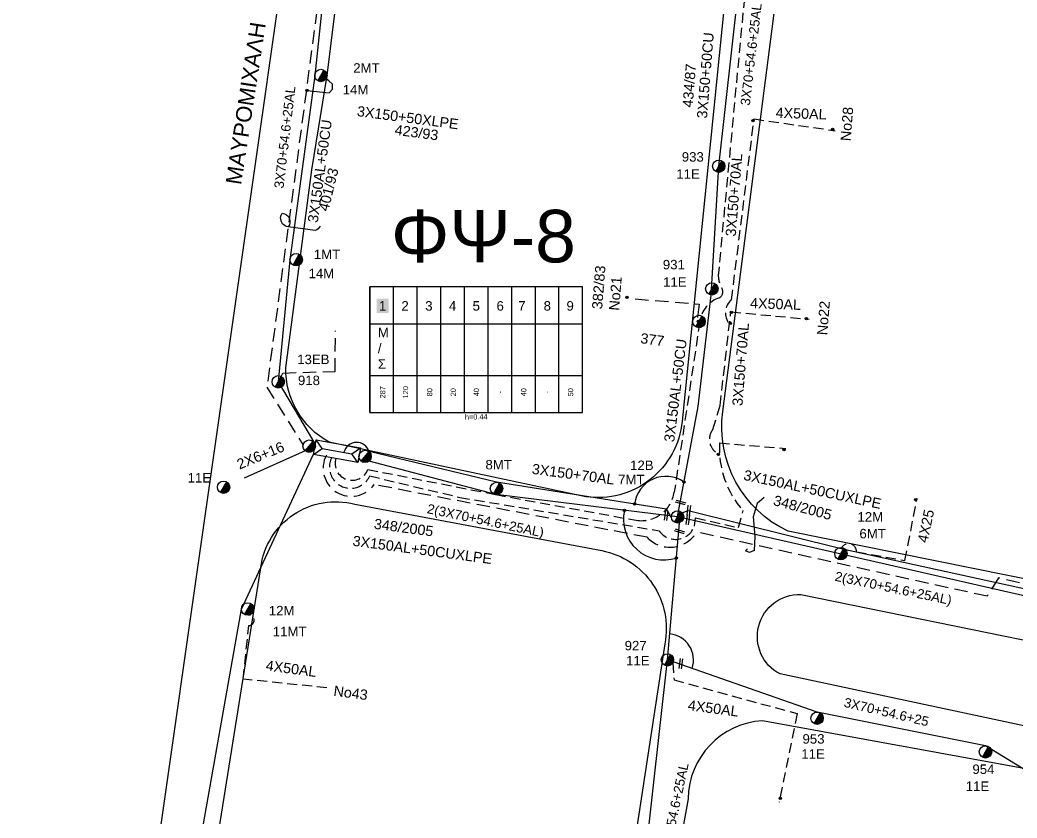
# Model space of a CAD drawing. Header units: millimetres. Extents: x 7453 to 9570, y 777 to 1872.
# Drawn here: x 8686.4 to 8876.3, y 904.5 to 1056.4 of the extents above; entities that cross this region are included whole.
import ezdxf
from ezdxf.enums import TextEntityAlignment as Align

# ---------------------------------------------------------------- set-up
doc = ezdxf.new("R2010")
doc.units = ezdxf.units.MM
doc.linetypes.add('DASHED', pattern=[19.05, 12.7, -6.35])
for name, color, linetype in [('Άγνωστα', 7, 'Continuous'), ('Ασφαλειοκιβώτια Χ.Τ 9 αναχωρήσεων', 7, 'Continuous'), ('Γέφυρες Εναέριου Δικτύου', 7, 'Continuous'), ('Επιγραφές - Σχήματα', 7, 'Continuous'), ('Καλώδια ΧΤ   2x6AL', 7, 'DASHED'), ('Καλώδια ΧΤ   3x150+50AL XLPE', 7, 'DASHED'), ('Καλώδια ΧΤ   3x150+50CU', 7, 'DASHED'), ('Καλώδια ΧΤ   3x150+70AL', 7, 'DASHED'), ('Καλώδια ΧΤ   3x150AL+50CU', 7, 'DASHED'), ('Μηχανική τομή', 7, 'Continuous'), ('Στύλος ΦΜ', 7, 'Continuous'), ('Στύλος ΦΜ @ 1', 7, 'Continuous'), ('Συνδέσεις', 7, 'Continuous'), ('Συνεστραμμένα ΧΤ   3x70+54.6+25 AL', 7, 'SYN_LINE'), ('Υποσταθμός εναέριος 2 στύλων', 7, 'Continuous'), ('Υποσταθμός πόλεως', 7, 'Continuous'), ('Υπόβαθρο ΔΕΗ', 7, 'Continuous'), ('Υπόγεια καλώδια Δικτύου ΧΤ και Παρ. ΧΤ - 3X150+70 AL', 7, 'DASHED'), ('Υπόγεια καλώδια Παροχών ΧΤ   4x25', 7, 'DASHED'), ('Υπόγεια καλώδια Παροχών ΧΤ   4x50AL', 7, 'DASHED')]:
    doc.layers.add(name, color=color, linetype=linetype)
doc.styles.get("Standard").update_dxf_attribs({"font": 'ARIAL.TTF'})
doc.linetypes.add('SYN_LINE', pattern='A,0.5,-0.0001,["/\\/\\/\\/",Standard,S=0.1,R=0,X=0,Y=-0.05],-0.25', length=0.7501)

# ---------------------------------------------------------------- blocks, each defined once
blk = doc.blocks.new('ΥΠΑΡΧΩΝ ΤΣΙΜΕΝΤΕΝΙΟΣ ΣΤΥΛΟΣ')
at = {"layer": 'Στύλος ΦΜ'}
blk.add_hatch(color=7, dxfattribs=at).paths.add_polyline_path([(-1.29, -2.28, 0.574793), (2.62, 0, 0.268822), (1.3, 2.27)])
at = {"layer": 'Στύλος ΦΜ', "color": 7}
blk.add_line((-1.29, -2.28), (1.3, 2.27), dxfattribs=at)
blk.add_circle((0, 0), 2.62, dxfattribs=at)
at = {"layer": 'Στύλος ΦΜ', "flags": 4}
for tag, p in [('ΑΡΙΘΜΟΣ', (-4.68, 8.05)), ('ΤΥΠΟΣ', (-4.91, 3.03))]:
    blk.add_attdef(tag, p, '', height=4, dxfattribs=at)
blk = doc.blocks.new('ΥΠΟΣΤΑΘΜΟΣ ΕΝΑΕΡΙΟΣ ΕΠΙ 2 ΣΤΥΛΩΝ')
at = {"layer": 'Υποσταθμός εναέριος 2 στύλων', "linetype": 'Continuous'}
for points in [[(-11.97, -2.11, 0.574793), (-8.45, -0.07, 0.268822), (-9.64, 1.98)], [(9.68, -2.15, 0.574793), (13.19, -0.1, 0.268822), (12.01, 1.95)]]:
    blk.add_hatch(color=256, dxfattribs=at).paths.add_polyline_path(points)
for p, q in [((-11.97, -2.11), (-9.64, 1.98)), ((9.68, -2.15), (12.01, 1.95))]:
    blk.add_line(p, q, dxfattribs=at)
for centre in [(-10.81, -0.07), (10.84, -0.1)]:
    blk.add_circle(centre, 2.36, dxfattribs=at)
at = {"layer": 'Υποσταθμός πόλεως', "linetype": 'Continuous', "ltscale": 40}
blk.add_lwpolyline([(-8.57, 2.82), (8.57, 2.82), (8.57, -2.82), (-8.57, -2.82)], close=True, dxfattribs=at)
for points in [[(-5.75, 0), (-8.57, 2.82)], [(-8.57, -2.82), (-5.75, 0)], [(-5.75, 0), (5.75, 0)], [(5.75, 0), (8.57, 2.82)], [(8.57, -2.82), (5.75, 0)]]:
    blk.add_lwpolyline(points, dxfattribs=at)
at = {"layer": 'Υποσταθμός εναέριος 2 στύλων', "ltscale": 40, "flags": 1}
for tag, p in [('ΜΕΤΑΣΧΗΜΑΤΙΣΜΟΣ', (14.09, 2.51)), ('ΙΣΧΥΣ', (14.07, -0.28)), ('ΑΡΙΘΜΟΣ', (14.19, -3))]:
    blk.add_attdef(tag, p, '', height=1.8, dxfattribs=at)
blk = doc.blocks.new('ΑΣΦΑΛΕΙΟΚΙΒΩΤΙΟ ΥΠΟΣΤΑΘΜΟΥ 9A ΑΝΑΧΩΡΗΣΕΩΝ')
at = {"layer": 'Ασφαλειοκιβώτια Χ.Τ 9 αναχωρήσεων', "ltscale": 40}
for p, q in [((0, 0), (0, 23.91)), ((4.5, 0), (4.5, 23.91)), ((9, 0), (9, 23.91)), ((13.5, 0), (13.5, 23.91)), ((18, 0), (18, 23.91)), ((22.5, 0), (22.5, 23.91)), ((27, 0), (27, 23.91)), ((31.5, 0), (31.5, 23.91)), ((36, 0), (36, 23.91)), ((0, 16.87), (40.5, 16.87)), ((0, 7.04), (40.5, 7.04))]:
    blk.add_line(p, q, dxfattribs=at)
at = {"layer": 'Ασφαλειοκιβώτια Χ.Τ 9 αναχωρήσεων'}
blk.add_lwpolyline([(40.5, 0), (40.5, 23.91), (0, 23.91), (0, 0)], close=True, dxfattribs=at)
for s, p in [('1', (1.71, 19.38)), ('2', (5.99, 19.38)), ('3', (10.53, 19.38)), ('4', (15.04, 19.38)), ('5', (19.55, 19.38)), ('6', (24.11, 19.38)), ('7', (28.24, 19.38)), ('8', (33.08, 19.38)), ('9', (37.43, 19.38))]:
    blk.add_text(s, height=1.8, dxfattribs=at).set_placement(p)
at = {"layer": 'Ασφαλειοκιβώτια Χ.Τ 9 αναχωρήσεων', "ltscale": 40}
for tag, height, rotation, p in [('ΟΝΟΜΑ', 2.5, 0.6514, (19.14, 25.35)), ('ΚΕΙΜΕΝΟ 4', 1, 90, (15.86, 3.84)), ('ΚΕΙΜΕΝΟ 1', 1, 90, (2.42, 3.84)), ('ΚΕΙΜΕΝΟ 2', 1, 90, (6.78, 3.84)), ('ΚΕΙΜΕΝΟ 3', 1, 90, (11.38, 3.84)), ('ΚΕΙΜΕΝΟ 5', 1, 90, (20.28, 3.84)), ('ΚΕΙΜΕΝΟ 6', 1, 90, (24.74, 3.84)), ('ΚΕΙΜΕΝΟ 7', 1, 90, (29.28, 3.84)), ('ΚΕΙΜΕΝΟ 8', 1, 90, (33.65, 3.84)), ('ΚΕΙΜΕΝΟ 9', 1, 90, (38.21, 3.84)), ('ΣΧ', 1, 0.6514, (20.24, -0.85))]:
    blk.add_attdef(tag, text='', height=height, rotation=rotation, dxfattribs=at).set_placement(p, align=Align.MIDDLE_CENTER)
blk = doc.blocks.new('_ΣΥΝΔΕΣΗ')
at = {"layer": 'Συνδέσεις', "linetype": 'SYN_LINE', "ltscale": 40}
blk.add_hatch(color=256, dxfattribs=at).paths.add_polyline_path([(0.5, -0.01, 1), (-0.5, -0.01, 1)])
at = {"layer": 'Συνδέσεις'}
blk.add_circle((0, -0.01), 0.5, dxfattribs=at)
blk = doc.blocks.new('ΜΗΧΑΝΙΚΗ ΤΟΜΗ')
at = {"layer": 'Μηχανική τομή', "ltscale": 40}
for p, q in [((-1.89, 0.78), (1.89, 0.78)), ((1.89, 0), (-1.89, 0))]:
    blk.add_line(p, q, dxfattribs=at)

msp = doc.modelspace()

# ---------------------------------------------------------------- hatches: boundary and pattern name
at = {"layer": 'Ασφαλειοκιβώτια Χ.Τ 9 αναχωρήσεων'}
for color in [30, 85, 6, 27, 133, 2, 1, 5]:
    msp.add_hatch(color=color, dxfattribs=at).paths.add_polyline_path([(8754.3, 1000.66), (8756.6, 1000.66), (8756.6, 1003.37), (8754.3, 1003.37)])

# ---------------------------------------------------------------- linework, layer by layer
at = {"layer": 'Άγνωστα', "ltscale": 20}
msp.add_lwpolyline([(8741.03, 1043.03), (8745.29, 1042.59), (8745.93, 1043.27), (8745.88, 1044.2), (8745.2, 1044.83), (8745.2, 1044.83), (8744.71, 1045.26)], dxfattribs=at)
at = {"layer": 'Άγνωστα', "color": 85, "linetype": 'DASHED', "ltscale": 0.2}
msp.add_lwpolyline([(8803.56, 1003.32), (8815.75, 1002.34), (8815.33, 999.28)], dxfattribs=at)
at = {"layer": 'Άγνωστα', "color": 30, "linetype": 'DASHED', "ltscale": 0.2}
msp.add_lwpolyline([(8736.15, 988.57), (8736.45, 989.22), (8746.39, 989.54), (8746.49, 997.24)], dxfattribs=at)
at = {"layer": 'Γέφυρες Εναέριου Δικτύου', "ltscale": 20}
for centre, radius, start, end in [((8809.41, 963.54), 6.02, 55.0505, 172.8399), ((8809.06, 961.37), 7.73, 167.3142, 287.7638), ((8809.7, 934.62), 4.96, 340.7596, 84.9378)]:
    msp.add_arc(centre, radius, start, end, dxfattribs=at)
at = {"layer": 'Επιγραφές - Σχήματα'}
msp.add_lwpolyline([(8743.55, 1017.2, -0.241997), (8742.61, 1016.35), (8737.47, 1017.04, -0.56286), (8736.33, 1019.64, -0.606891), (8737.47, 1017.04, -0.875985)], format="xyb", dxfattribs=at)
at = {"layer": 'Επιγραφές - Σχήματα', "ltscale": 20}
msp.add_lwpolyline([(8828.13, 965.51), (8826.81, 964.37), (8826.01, 961.84), (8826.35, 958.11), (8826.24, 955.47), (8825.32, 955.07), (8824.57, 955.36), (8824.92, 955.76)], dxfattribs=at)
at = {"layer": 'Καλώδια ΧΤ   2x6AL', "color": 85}
msp.add_lwpolyline([(8740.71, 974.39), (8726.25, 967.97)], dxfattribs=at)
at = {"layer": 'Καλώδια ΧΤ   3x150+70AL', "color": 5, "ltscale": 0.15}
for points in [[(8828.58, 1098.48), (8825.01, 1064.3, -0.601051), (8824.35, 1060.62), (8819.41, 1008.27, 0.159554), (8820.06, 1005.34, -0.411221), (8819.62, 1003.56, 0.285648), (8815.86, 999.04), (8811, 966.55, -0.415386), (8803.73, 961.19)], [(8752.66, 970.87, -0.962476), (8746.54, 972.98)]]:
    msp.add_lwpolyline(points, format="xyb", dxfattribs=at)
at = {"layer": 'Καλώδια ΧΤ   3x150+70AL', "color": 2, "ltscale": 0.15}
for points in [[(8821.5, 998.56, -0.412449), (8821.9, 1003.18), (8826.2, 1037.59)], [(8819.63, 973.76, -0.499023), (8818.34, 978.47), (8819.73, 983.04), (8821.77, 1000.85)], [(8745.77, 973.12, 1.023403), (8753, 969.63), (8770.15, 965.55), (8808.12, 959.2, 0.612979), (8814.83, 960.09), (8815.07, 961.65), (8823.24, 959.79), (8824.11, 963.04, -0.201136), (8819.64, 975.92), (8832.25, 974.85)]]:
    msp.add_lwpolyline(points, format="xyb", dxfattribs=at)
at = {"layer": 'Καλώδια ΧΤ   3x150+70AL', "color": 1, "ltscale": 0.2}
msp.add_lwpolyline([(8892.22, 975.03), (8911.25, 972.21), (8907.94, 954.13, -0.40483), (8895.33, 945.12), (8872.73, 950.21), (8870.57, 946.72), (8815.26, 958.94, -0.496548), (8805.81, 957.95), (8753.86, 967.99, -0.932291), (8744.74, 973.57, 9.93447)], format="xyb", dxfattribs=at)
at = {"layer": 'Καλώδια ΧΤ   3x150+70AL', "color": 5, "ltscale": 0.15}
msp.add_lwpolyline([(8752.66, 970.87), (8777, 966.08), (8803.73, 961.19)], dxfattribs=at)
at = {"layer": 'Καλώδια ΧΤ   3x150AL+50CU', "color": 6, "ltscale": 0.2}
msp.add_lwpolyline([(8748.44, 1107.35), (8744.44, 1069.53), (8733.41, 986.51), (8740.31, 975.51)], dxfattribs=at)
at = {"layer": 'Συνεστραμμένα ΧΤ   3x70+54.6+25 AL', "color": 30, "ltscale": 18}
msp.add_lwpolyline([(8827.47, 1098.87), (8787.09, 1107.87), (8753.61, 1110.56), (8745.79, 1076.73), (8742.52, 1045.87), (8737.81, 1010.8), (8735.57, 987.55), (8742.48, 975.9)], dxfattribs=at)
at = {"layer": 'Συνεστραμμένα ΧΤ   3x70+54.6+25 AL', "color": 27, "ltscale": 15}
for points in [[(8811.62, 961.83), (8815.52, 982.84), (8818.01, 1004.07), (8819.48, 1028.59), (8823.19, 1061.6), (8827.46, 1098.84)], [(8812.52, 962.59), (8813.67, 963.05), (8843.04, 955.77), (8880.5, 947.58), (8916.11, 940.07), (8918.06, 939.01)], [(8918.06, 937.83), (8878.73, 946.56), (8811.62, 961.83)]]:
    msp.add_lwpolyline(points, dxfattribs=at)
msp.add_lwpolyline([(8810.45, 961.74), (8809.53, 963.33), (8777.14, 968.43), (8752.87, 974.26, 0.768159), (8748.1, 974.13, 19.367202)], format="xyb", dxfattribs=at)
at = {"layer": 'Συνεστραμμένα ΧΤ   3x70+54.6+25 AL', "color": 85, "ltscale": 20}
msp.add_lwpolyline([(8705.49, 777.49), (8706.58, 797.29), (8709.81, 829.65), (8713.27, 852.16), (8716.02, 869.28), (8716.02, 869.28), (8720.29, 897.31), (8728.59, 944.3), (8742.32, 973.75)], dxfattribs=at)
at = {"layer": 'Συνεστραμμένα ΧΤ   3x70+54.6+25 AL', "color": 133, "ltscale": 15}
msp.add_lwpolyline([(8811.62, 961.83), (8777, 966.08), (8752.89, 972.47)], dxfattribs=at)
at = {"layer": 'Συνεστραμμένα ΧΤ   3x70+54.6+25 AL', "color": 133, "ltscale": 20}
for points in [[(8788.63, 801.92), (8798.24, 852.1), (8805.38, 896), (8809.7, 934.62), (8812.21, 962.85)], [(8911.21, 893.24), (8870.27, 918.28), (8838.19, 924.68), (8809.7, 934.62)]]:
    msp.add_lwpolyline(points, dxfattribs=at)
at = {"layer": 'Υπόβαθρο ΔΕΗ'}
for points in [[(8907.28, 1198.69), (8929.17, 1092.73), (8907.09, 953.93, -0.348219), (8895.9, 946.34), (8832.68, 959.1, -0.326637), (8820.25, 981.9), (8830.98, 1065.17), (8836.53, 1100.74), (8907.28, 1198.69)], [(8683.07, 788.62), (8613.32, 844.95, -0.280721), (8601.5, 877.92), (8627.1, 980.28), (8659.17, 1109.81, -0.399781), (8674.07, 1119.3), (8733.84, 1111.87, -0.380512), (8741.71, 1102.89), (8708.57, 870.88), (8708.57, 870.88), (8697.87, 789.66)], [(8737, 990.21), (8741.96, 1027.88), (8744.88, 1045.87), (8751.48, 1099.3, -0.393019), (8762.3, 1108.4), (8815.12, 1101.62, -0.355586), (8823.89, 1092.4), (8812.51, 980.04, -0.426059), (8794.15, 965.66), (8745.25, 976.08, -0.276223), (8737, 990.21, 0.153018)], [(8708.8, 789.36), (8711.28, 822.31), (8716.77, 856.74), (8723.83, 899.28), (8723.83, 899.28), (8732.26, 952.17, -0.453982), (8750.18, 964.25), (8797.18, 955.41, -0.417105), (8809.18, 937.66), (8799.74, 875.75), (8784.2, 786.54)], [(8895.74, 918.19), (8831.14, 931.93, -0.796562), (8835.08, 947.07), (8899.88, 933.85, -0.859001), (8895.74, 918.19, -2.487509)], [(8885.95, 787.31), (8897.79, 858.23), (8903.94, 899.72, 0.361119), (8895.37, 910.7), (8827.81, 923.03, 0.393179), (8813.64, 908.19), (8791.51, 786)]]:
    msp.add_lwpolyline(points, format="xyb", dxfattribs=at)
at = {"layer": 'Υπόγεια καλώδια Παροχών ΧΤ   4x25', "color": 27, "ltscale": 0.15}
msp.add_lwpolyline([(8842.91, 956.01, -0.784486), (8845.69, 955.19), (8854.9, 953.53), (8857.26, 965.33)], format="xyb", dxfattribs=at)
at = {"layer": 'Υπόγεια καλώδια Παροχών ΧΤ   4x50AL', "color": 2, "ltscale": 0.15}
for points in [[(8826.2, 1037.59), (8841.66, 1035.36)], [(8821.77, 1000.85), (8836.72, 999.48)]]:
    msp.add_lwpolyline(points, dxfattribs=at)
at = {"layer": 'Υπόγεια καλώδια Παροχών ΧΤ   4x50AL', "color": 85, "ltscale": 0.15}
msp.add_lwpolyline([(8744.85, 929.28), (8728.89, 930.97), (8729.97, 941.16, 1.095612), (8729.84, 943.12, -0.786369)], format="xyb", dxfattribs=at)
at = {"layer": 'Υπόγεια καλώδια Παροχών ΧΤ   4x50AL', "color": 133, "ltscale": 0.15}
msp.add_lwpolyline([(8810.73, 934.04), (8810.95, 930.81), (8834.42, 924.38), (8830.97, 907.55)], dxfattribs=at)

# ---------------------------------------------------------------- block references
at = {"layer": 'Ασφαλειοκιβώτια Χ.Τ 9 αναχωρήσεων'}
ref = msp.add_blockref('ΑΣΦΑΛΕΙΟΚΙΒΩΤΙΟ ΥΠΟΣΤΑΘΜΟΥ 9A ΑΝΑΧΩΡΗΣΕΩΝ', (8753.04, 981.73), dxfattribs=at)
ref.add_attrib('ΚΕΙΜΕΝΟ 9', '50', dxfattribs={"ltscale": 40, "height": 1, "rotation": 90}).set_placement((8791.25, 985.57), align=Align.MIDDLE_CENTER)
ref.add_attrib('ΚΕΙΜΕΝΟ 8', '-', dxfattribs={"ltscale": 40, "height": 1, "rotation": 90}).set_placement((8786.68, 985.57), align=Align.MIDDLE_CENTER)
ref.add_attrib('ΚΕΙΜΕΝΟ 7', '40', dxfattribs={"ltscale": 40, "height": 1, "rotation": 90}).set_placement((8782.32, 985.57), align=Align.MIDDLE_CENTER)
ref.add_attrib('ΚΕΙΜΕΝΟ 6', '-', dxfattribs={"ltscale": 40, "height": 1, "rotation": 90}).set_placement((8777.78, 985.57), align=Align.MIDDLE_CENTER)
ref.add_attrib('ΚΕΙΜΕΝΟ 5', '40', dxfattribs={"ltscale": 40, "height": 1, "rotation": 90}).set_placement((8773.32, 985.57), align=Align.MIDDLE_CENTER)
ref.add_attrib('ΚΕΙΜΕΝΟ 4', '20', dxfattribs={"ltscale": 40, "height": 1, "rotation": 90}).set_placement((8768.9, 985.57), align=Align.MIDDLE_CENTER)
ref.add_attrib('ΚΕΙΜΕΝΟ 3', '80', dxfattribs={"ltscale": 40, "height": 1, "rotation": 90}).set_placement((8764.41, 985.57), align=Align.MIDDLE_CENTER)
ref.add_attrib('ΚΕΙΜΕΝΟ 1', '287', dxfattribs={"ltscale": 40, "height": 1, "rotation": 90}).set_placement((8755.46, 985.57), align=Align.MIDDLE_CENTER)
ref.add_attrib('ΚΕΙΜΕΝΟ 2', '120', dxfattribs={"ltscale": 40, "height": 1, "rotation": 90}).set_placement((8759.82, 985.57), align=Align.MIDDLE_CENTER)
ref.add_attrib('ΣΧ', 'h=0.44', dxfattribs={"ltscale": 40, "height": 1, "rotation": 0.6514}).set_placement((8773.28, 980.88), align=Align.MIDDLE_CENTER)
at = {"layer": 'Μηχανική τομή'}
for p, xscale, yscale, zscale, rotation in [((8812.16, 964.4), 0.4999999999998432, 0.4999999999998432, 0.4999999999998432, 343.9074802817289), ((8809.28, 962.13), 0.4999999999998305, 0.4999999999998305, 0.4999999999998305, 262.3396252030225), ((8813.55, 963.12), 0.4999999999998305, 0.4999999999998305, 0.4999999999998305, 262.3396252030225), ((8813.4, 961.31), 0.4999999999998305, 0.4999999999998305, 0.4999999999998305, 262.3396252030225), ((8811.96, 958.9), 0.4999999999998432, 0.4999999999998432, 0.4999999999998432, 343.9074802817289), ((8812.07, 933.92), 0.4999999999998305, 0.4999999999998305, 0.4999999999998305, 262.3396252030225)]:
    msp.add_blockref('ΜΗΧΑΝΙΚΗ ΤΟΜΗ', p, dxfattribs=dict(at, xscale=xscale, yscale=yscale, zscale=zscale, rotation=rotation))
at = {"layer": 'Στύλος ΦΜ @ 1', "ltscale": 40}
ref = msp.add_blockref('ΥΠΑΡΧΩΝ ΤΣΙΜΕΝΤΕΝΙΟΣ ΣΤΥΛΟΣ', (8743.7, 1045.87), dxfattribs=dict(at, xscale=0.4499999999998181, yscale=0.4499999999998181, zscale=0.4499999999998181))
ref.add_attrib('ΤΥΠΟΣ', '14Μ', (8747.86, 1042.27), dxfattribs={"layer": 'Στύλος ΦΜ', "height": 1.8, "flags": 4})
ref.add_attrib('ΑΡΙΘΜΟΣ', '2ΜΤ', (8749.86, 1046.4), dxfattribs={"layer": 'Στύλος ΦΜ', "height": 1.8, "flags": 4})
ref = msp.add_blockref('ΥΠΑΡΧΩΝ ΤΣΙΜΕΝΤΕΝΙΟΣ ΣΤΥΛΟΣ', (8819.48, 1028.59), dxfattribs=dict(at, xscale=0.4499999999998181, yscale=0.4499999999998181, zscale=0.4499999999998181))
ref.add_attrib('ΤΥΠΟΣ', '11Ε', (8811.39, 1026.2), dxfattribs={"layer": 'Στύλος ΦΜ', "height": 1.8, "flags": 4})
ref.add_attrib('ΑΡΙΘΜΟΣ', '933', (8812.43, 1029.47), dxfattribs={"layer": 'Στύλος ΦΜ', "height": 1.8, "flags": 4})
ref = msp.add_blockref('ΥΠΑΡΧΩΝ ΤΣΙΜΕΝΤΕΝΙΟΣ ΣΤΥΛΟΣ', (8738.99, 1010.8), dxfattribs=dict(at, xscale=0.4499999999998181, yscale=0.4499999999998181, zscale=0.4499999999998181))
ref.add_attrib('ΤΥΠΟΣ', '14Μ', (8741.35, 1007.28), dxfattribs={"layer": 'Στύλος ΦΜ', "height": 1.8, "flags": 4})
ref.add_attrib('ΑΡΙΘΜΟΣ', '1ΜΤ', (8742.35, 1010.91), dxfattribs={"layer": 'Στύλος ΦΜ', "height": 1.8, "flags": 4})
ref = msp.add_blockref('ΥΠΑΡΧΩΝ ΤΣΙΜΕΝΤΕΝΙΟΣ ΣΤΥΛΟΣ', (8818.15, 1005.24), dxfattribs=dict(at, xscale=0.4499999999998181, yscale=0.4499999999998181, zscale=0.4499999999998181))
ref.add_attrib('ΤΥΠΟΣ', '11Ε', (8808.88, 1005.64), dxfattribs={"layer": 'Στύλος ΦΜ', "height": 1.8, "flags": 4})
ref.add_attrib('ΑΡΙΘΜΟΣ', '931', (8808.82, 1008.96), dxfattribs={"layer": 'Στύλος ΦΜ', "height": 1.8, "flags": 4})
at = {"layer": 'Στύλος ΦΜ @ 1', "ltscale": 40, "xscale": 0.4499999999998181, "yscale": 0.4499999999998181, "zscale": 0.4499999999998181}
msp.add_blockref('ΥΠΑΡΧΩΝ ΤΣΙΜΕΝΤΕΝΙΟΣ ΣΤΥΛΟΣ', (8815.71, 999.03), dxfattribs=at)
at = {"layer": 'Στύλος ΦΜ @ 1', "ltscale": 40}
ref = msp.add_blockref('ΥΠΑΡΧΩΝ ΤΣΙΜΕΝΤΕΝΙΟΣ ΣΤΥΛΟΣ', (8735.57, 987.55), dxfattribs=dict(at, xscale=0.4499999999998181, yscale=0.4499999999998181, zscale=0.4499999999998181))
ref.add_attrib('ΤΥΠΟΣ', '13ΕΒ', (8739.19, 990.92), dxfattribs={"layer": 'Στύλος ΦΜ', "height": 1.8, "flags": 4})
ref.add_attrib('ΑΡΙΘΜΟΣ', '918', (8739.33, 986.93), dxfattribs={"layer": 'Στύλος ΦΜ', "height": 1.8, "flags": 4})
ref = msp.add_blockref('ΥΠΑΡΧΩΝ ΤΣΙΜΕΝΤΕΝΙΟΣ ΣΤΥΛΟΣ', (8777.14, 967.25), dxfattribs=dict(at, xscale=0.4499999999998181, yscale=0.4499999999998181, zscale=0.4499999999998181))
ref.add_attrib('ΑΡΙΘΜΟΣ', '8ΜΤ', (8775.04, 970.88), dxfattribs={"layer": 'Στύλος ΦΜ', "height": 1.8, "flags": 4})
ref = msp.add_blockref('ΥΠΑΡΧΩΝ ΤΣΙΜΕΝΤΕΝΙΟΣ ΣΤΥΛΟΣ', (8811.62, 961.83), dxfattribs=dict(at, xscale=0.4499999999998181, yscale=0.4499999999998181, zscale=0.4499999999998181))
ref.add_attrib('ΤΥΠΟΣ', '12Β', (8802.59, 970.76), dxfattribs={"layer": 'Στύλος ΦΜ', "height": 1.8, "flags": 4})
ref.add_attrib('ΑΡΙΘΜΟΣ', '7ΜΤ', (8800.31, 968.05), dxfattribs={"layer": 'Στύλος ΦΜ', "height": 1.8, "flags": 4})
ref = msp.add_blockref('ΥΠΑΡΧΩΝ ΤΣΙΜΕΝΤΕΝΙΟΣ ΣΤΥΛΟΣ', (8725.17, 967.49), dxfattribs=dict(at, xscale=0.4499999999998181, yscale=0.4499999999998181, zscale=0.4499999999998181))
ref.add_attrib('ΤΥΠΟΣ', '11Ε', (8718.32, 968.38), dxfattribs={"layer": 'Στύλος ΦΜ', "height": 1.8, "flags": 4})
ref = msp.add_blockref('ΥΠΑΡΧΩΝ ΤΣΙΜΕΝΤΕΝΙΟΣ ΣΤΥΛΟΣ', (8842.73, 954.84), dxfattribs=dict(at, xscale=0.4499999999998181, yscale=0.4499999999998181, zscale=0.4499999999998181))
ref.add_attrib('ΤΥΠΟΣ', '12Μ', (8845.89, 960.95), dxfattribs={"layer": 'Στύλος ΦΜ', "height": 1.8, "flags": 4})
ref.add_attrib('ΑΡΙΘΜΟΣ', '6ΜΤ', (8846.26, 957.75), dxfattribs={"layer": 'Στύλος ΦΜ', "height": 1.8, "flags": 4})
ref = msp.add_blockref('ΥΠΑΡΧΩΝ ΤΣΙΜΕΝΤΕΝΙΟΣ ΣΤΥΛΟΣ', (8729.76, 944.3), dxfattribs=dict(at, xscale=0.4499999999998181, yscale=0.4499999999998181, zscale=0.4499999999998181))
ref.add_attrib('ΤΥΠΟΣ', '12Μ', (8733.78, 943.09), dxfattribs={"layer": 'Στύλος ΦΜ', "height": 1.8, "flags": 4})
ref.add_attrib('ΑΡΙΘΜΟΣ', '11ΜΤ', (8734.54, 939.12), dxfattribs={"layer": 'Στύλος ΦΜ', "height": 1.8, "flags": 4})
ref = msp.add_blockref('ΥΠΑΡΧΩΝ ΤΣΙΜΕΝΤΕΝΙΟΣ ΣΤΥΛΟΣ', (8809.7, 934.62), dxfattribs=dict(at, xscale=0.4499999999998181, yscale=0.4499999999998181, zscale=0.4499999999998181))
ref.add_attrib('ΤΥΠΟΣ', '11Ε', (8801.83, 933.58), dxfattribs={"layer": 'Στύλος ΦΜ', "height": 1.8, "flags": 4})
ref.add_attrib('ΑΡΙΘΜΟΣ', '927', (8801.55, 936.43), dxfattribs={"layer": 'Στύλος ΦΜ', "height": 1.8, "flags": 4})
ref = msp.add_blockref('ΥΠΑΡΧΩΝ ΤΣΙΜΕΝΤΕΝΙΟΣ ΣΤΥΛΟΣ', (8838.19, 923.5), dxfattribs=dict(at, xscale=0.4499999999998181, yscale=0.4499999999998181, zscale=0.4499999999998181))
ref.add_attrib('ΤΥΠΟΣ', '11Ε', (8835.19, 915.79), dxfattribs={"layer": 'Στύλος ΦΜ', "height": 1.8, "flags": 4})
ref.add_attrib('ΑΡΙΘΜΟΣ', '953', (8835.42, 918.67), dxfattribs={"layer": 'Στύλος ΦΜ', "height": 1.8, "flags": 4})
ref = msp.add_blockref('ΥΠΑΡΧΩΝ ΤΣΙΜΕΝΤΕΝΙΟΣ ΣΤΥΛΟΣ', (8870.27, 917.1), dxfattribs=dict(at, xscale=0.4499999999998181, yscale=0.4499999999998181, zscale=0.4499999999998181))
ref.add_attrib('ΤΥΠΟΣ', '11Ε', (8866.51, 909.67), dxfattribs={"layer": 'Στύλος ΦΜ', "height": 1.8, "flags": 4})
ref.add_attrib('ΑΡΙΘΜΟΣ', '954', (8867.78, 912.9), dxfattribs={"layer": 'Στύλος ΦΜ', "height": 1.8, "flags": 4})
at = {"layer": 'Συνδέσεις', "xscale": 0.4499999999998181, "yscale": 0.4499999999998181, "zscale": 0.4499999999998181}
for p in [(8741.03, 1043.04), (8825.99, 1037.3), (8841.14, 1035.6), (8801.99, 1003.63), (8821.86, 1000.79), (8815.61, 999.09), (8821.68, 998.72), (8836.18, 999.6), (8831.87, 974.66), (8819.41, 973.73), (8812.86, 968.48), (8856.99, 965.09), (8801.52, 963.08), (8803.43, 964.3), (8811.42, 954.01), (8831.18, 908.25)]:
    msp.add_blockref('_ΣΥΝΔΕΣΗ', p, dxfattribs=at)
at = {"layer": 'Υποσταθμός εναέριος 2 στύλων', "xscale": 0.5000000000000034, "yscale": 0.5000000000000034, "zscale": 0.5000000000000034, "rotation": 349.7467477902827}
msp.add_blockref('ΥΠΟΣΤΑΘΜΟΣ ΕΝΑΕΡΙΟΣ ΕΠΙ 2 ΣΤΥΛΩΝ', (8746.79, 974.37), dxfattribs=at)

# ---------------------------------------------------------------- texts
at = {"layer": 'Ασφαλειοκιβώτια Χ.Τ 9 αναχωρήσεων', "insert": (8754.55, 997.83), "char_height": 1.8, "width": 2.0273, "attachment_point": 1}
msp.add_mtext('Μ\\P/\\PΣ', dxfattribs=at)
at = {"layer": 'Επιγραφές - Σχήματα', "width": 23.5192, "attachment_point": 1}
for s, insert, char_height, rotation in [('MAYPOMIXAΛH', (8725.53, 1025.38), 3, 81.2692), ('{\\H1.083x;434/87}', (8812.55, 1039.87), 1.8, 85.417), ('{\\H1.083x;No28}', (8842.63, 1033.47), 1.8, 85.417), ('{\\H1.083x;423/93}', (8757.92, 1036.53), 1.8, 352.477), ('{\\H1.083x;401/93}', (8743.21, 1020.35), 1.8, 76.2965), ('{\\H1.083x;382/83\\PNo21}', (8795.31, 1001.46), 1.8, 85.417), ('{\\H1.083x;No22}', (8838.18, 996.52), 1.8, 85.417), ('{\\H1.083x;377}', (8804.71, 996.85), 1.8, 352.477), ('{\\H1.083x;348/2005}', (8830.21, 966), 1.8, 345.217), ('{\\H1.083x;348/2005}', (8753.97, 961.53), 1.8, 352.477), ('{\\H1.083x;No43}', (8746.28, 929.73), 1.8, 352.477)]:
    msp.add_mtext(s, dxfattribs=dict(at, insert=insert, char_height=char_height, rotation=rotation))
at = {"layer": 'Επιγραφές - Σχήματα', "insert": (8757.03, 1020.29), "char_height": 10, "width": 2.0568, "attachment_point": 1}
msp.add_mtext('ΦΨ-8', dxfattribs=at)
at = {"layer": 'Καλώδια ΧΤ   2x6AL', "insert": (8727.45, 972.64), "char_height": 1.8, "width": 23.5192, "attachment_point": 1, "rotation": 22.3675}
msp.add_mtext('{\\H1.083x;2X6+16}', dxfattribs=at)
at = {"layer": 'Καλώδια ΧΤ   3x150+50AL XLPE', "insert": (8750.74, 1040.09), "char_height": 1.8, "width": 23.5192, "attachment_point": 1, "rotation": 352.477}
msp.add_mtext('{\\H1.083x;3X150+50XLPE}', dxfattribs=at)
at = {"layer": 'Καλώδια ΧΤ   3x150+50CU', "insert": (8815.29, 1037.78), "char_height": 1.8, "width": 23.5192, "attachment_point": 1, "rotation": 85.417}
msp.add_mtext('{\\H1.083x;3X150+50CU}', dxfattribs=at)
at = {"layer": 'Καλώδια ΧΤ   3x150+70AL', "char_height": 1.8, "width": 23.5192, "attachment_point": 1, "rotation": 85.417}
for insert in [(8820.76, 1015.32), (8822.03, 983.07)]:
    msp.add_mtext('{\\H1.083x;3X150+70AL}', dxfattribs=dict(at, insert=insert))
at = {"layer": 'Καλώδια ΧΤ   3x150AL+50CU', "char_height": 1.8, "width": 23.5192, "attachment_point": 1}
for s, insert, rotation in [('{\\H1.083x;3X150AL+50CU}', (8741.17, 1018.02), 82.1211), ('{\\H1.083x;3X150AL+50CU}', (8809.04, 976.23), 82.9546), ('{\\H1.083x;3X150AL+50CUXLPE}', (8824.46, 970.82), 347.9748), ('{\\H1.083x;3X150AL+50CUXLPE}', (8749.91, 958.29), 352.477)]:
    msp.add_mtext(s, dxfattribs=dict(at, insert=insert, rotation=rotation))
at = {"layer": 'Συνεστραμμένα ΧΤ   3x70+54.6+25 AL', "char_height": 1.8, "attachment_point": 1}
for s, insert, width, rotation in [('3X70+54.6+25AL', (8823.59, 1040.28), 16.2172, 83.3008), ('3X70+54.6+25AL', (8734.79, 1024.51), 16.2172, 83.3008), ('2(3X70+54.6+25AL)', (8764.16, 964.34), 33.4828, 348.1774), ('2(3X70+54.6+25AL)', (8841.83, 951.47), 33.4828, 348.1774), ('3X70+54.6+25', (8843.58, 927.46), 16.2172, 346.8343), ('3X70+54.6+25AL', (8807.92, 896.05), 16.2172, 77.9633)]:
    msp.add_mtext(s, dxfattribs=dict(at, insert=insert, width=width, rotation=rotation))
at = {"layer": 'Υπόγεια καλώδια Δικτύου ΧΤ και Παρ. ΧΤ - 3X150+70 AL', "insert": (8784.04, 971.98), "char_height": 1.8, "width": 23.5192, "attachment_point": 1, "rotation": 352.477}
msp.add_mtext('{\\H1.083x;3X150+70AL}', dxfattribs=at)
at = {"layer": 'Υπόγεια καλώδια Παροχών ΧΤ   4x25', "insert": (8857.29, 957.19), "char_height": 1.8, "width": 23.5192, "attachment_point": 1, "rotation": 77.9794}
msp.add_mtext('{\\H1.083x;4X25}', dxfattribs=at)
at = {"layer": 'Υπόγεια καλώδια Παροχών ΧΤ   4x50AL', "char_height": 1.8, "width": 23.5192, "attachment_point": 1}
for insert, rotation in [((8830.35, 1039.78), 357.9271), ((8825.48, 1003.53), 357.9271), ((8733.36, 934.56), 352.477), ((8813.76, 927), 352.477)]:
    msp.add_mtext('{\\H1.083x;4X50AL}', dxfattribs=dict(at, insert=insert, rotation=rotation))

doc.saveas('drawing.dxf')
